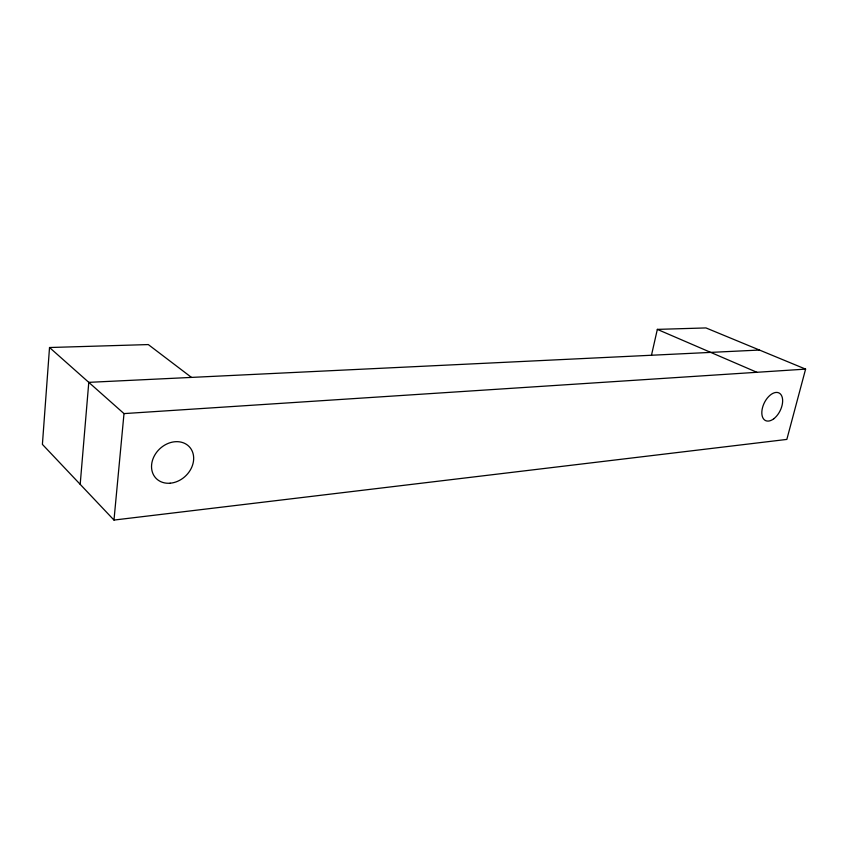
<?xml version="1.0" encoding="UTF-8"?>
<svg xmlns="http://www.w3.org/2000/svg" width="848" height="848" viewBox="0 0 848 848"><rect width="100%" height="100%" fill="white"/><g stroke="black" fill="none" stroke-linecap="round" stroke-linejoin="round"><path stroke-width="1.27" d="M191.478 377.402L148.294 344.574L49.523 347.521L42.4 444.384L113.982 520.068L786.838 439.412L805.6 369.113L705.971 327.932L657.338 329.384L651.497 355.153M80.189 484.335L88.786 382.353L759.458 350.044M113.982 520.068L123.999 413.601L49.523 347.521M123.999 413.601L805.6 369.113M657.338 329.384L756.893 372.293M773.768 418.774A15.37 8.84 -64 0 0 780.383 393.96A15.37 8.84 -64 0 0 762.543 407.538A15.37 8.84 -64 0 0 773.768 418.774M170.141 483.212A22.938 18.751 -43.2 0 0 191.955 450.595A22.938 18.751 -43.2 0 0 155.693 453.606A22.938 18.751 -43.2 0 0 170.141 483.212"/></g></svg>
